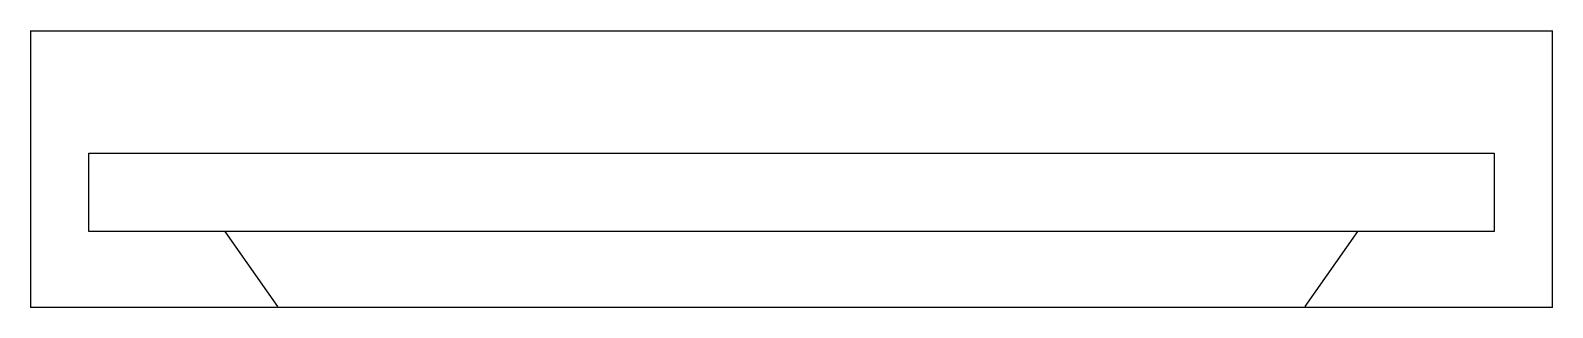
# Model space of a CAD drawing. Extents: x 235 to 2400, y 169 to 563.
import ezdxf

# ---------------------------------------------------------------- set-up
doc = ezdxf.new("R2010")
doc.units = 0
doc.layers.add('KADRBM', color=7, linetype='CONTINUOUS')

msp = doc.modelspace()

# ---------------------------------------------------------------- linework, layer by layer
at = {"layer": 'KADRBM'}
for p, q in [((234.8, 562.8), (234.8, 169)), ((2400.4, 562), (234.8, 562)), ((2400.1, 562.8), (2400.1, 169)), ((317.8, 277.3), (317.8, 388.4)), ((317.8, 388.4), (2317.5, 388.4)), ((2317.5, 388.4), (2317.5, 277.3)), ((2317.5, 277.3), (317.8, 277.3)), ((586.7, 170.6), (511.8, 277.3)), ((2048.5, 170.6), (2123.5, 277.3)), ((2400.4, 169), (234.8, 169))]:
    msp.add_line(p, q, dxfattribs=at)

doc.saveas('drawing.dxf')
